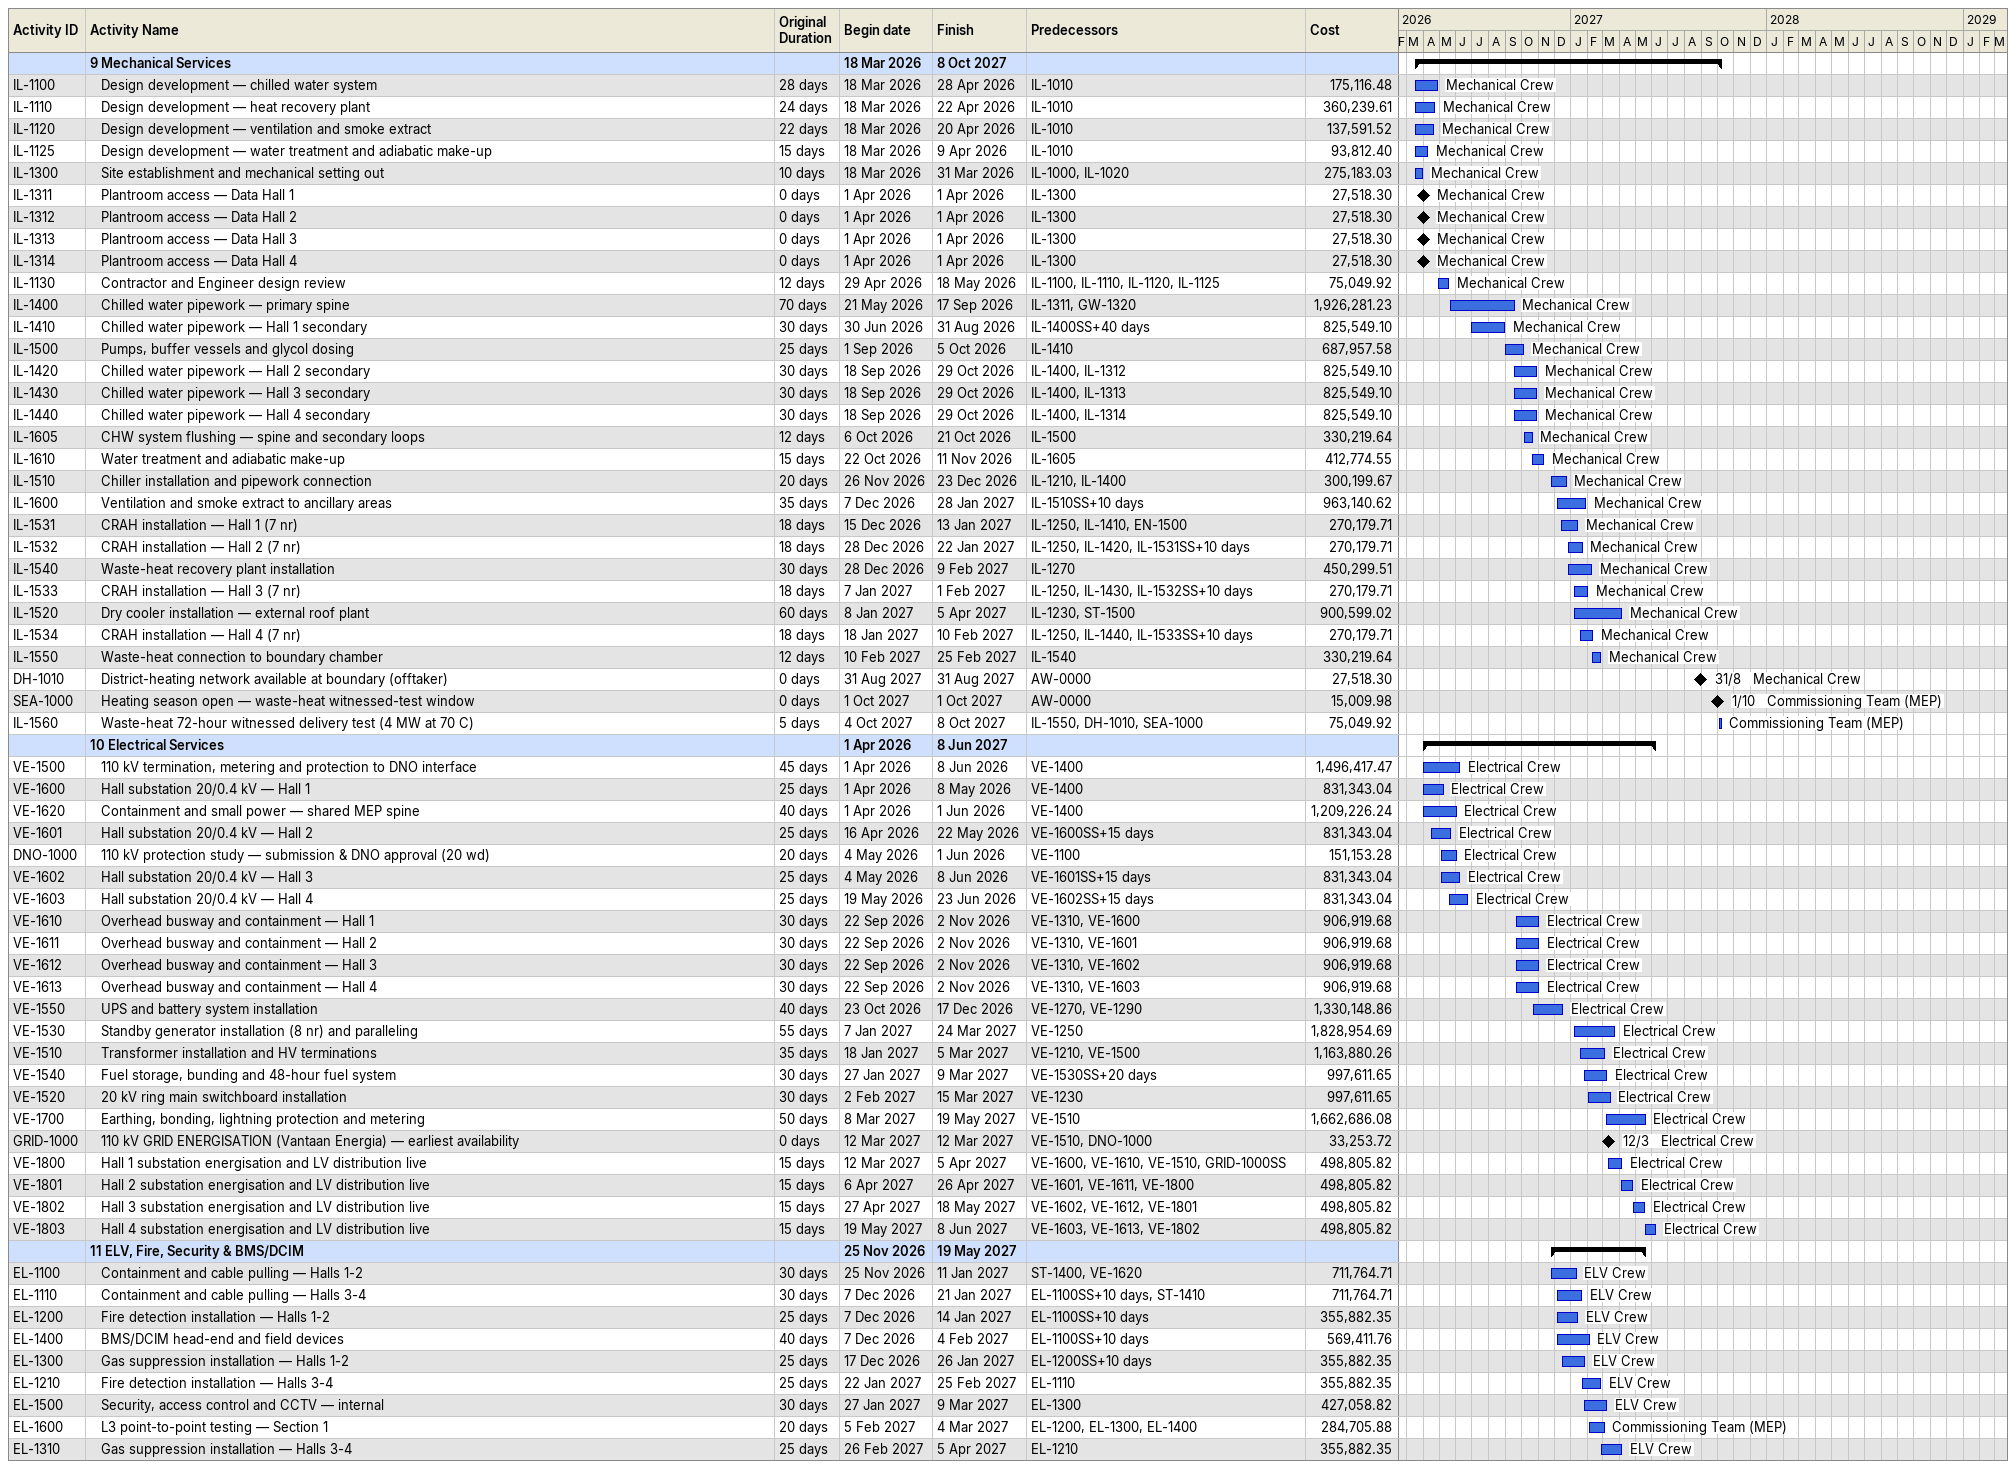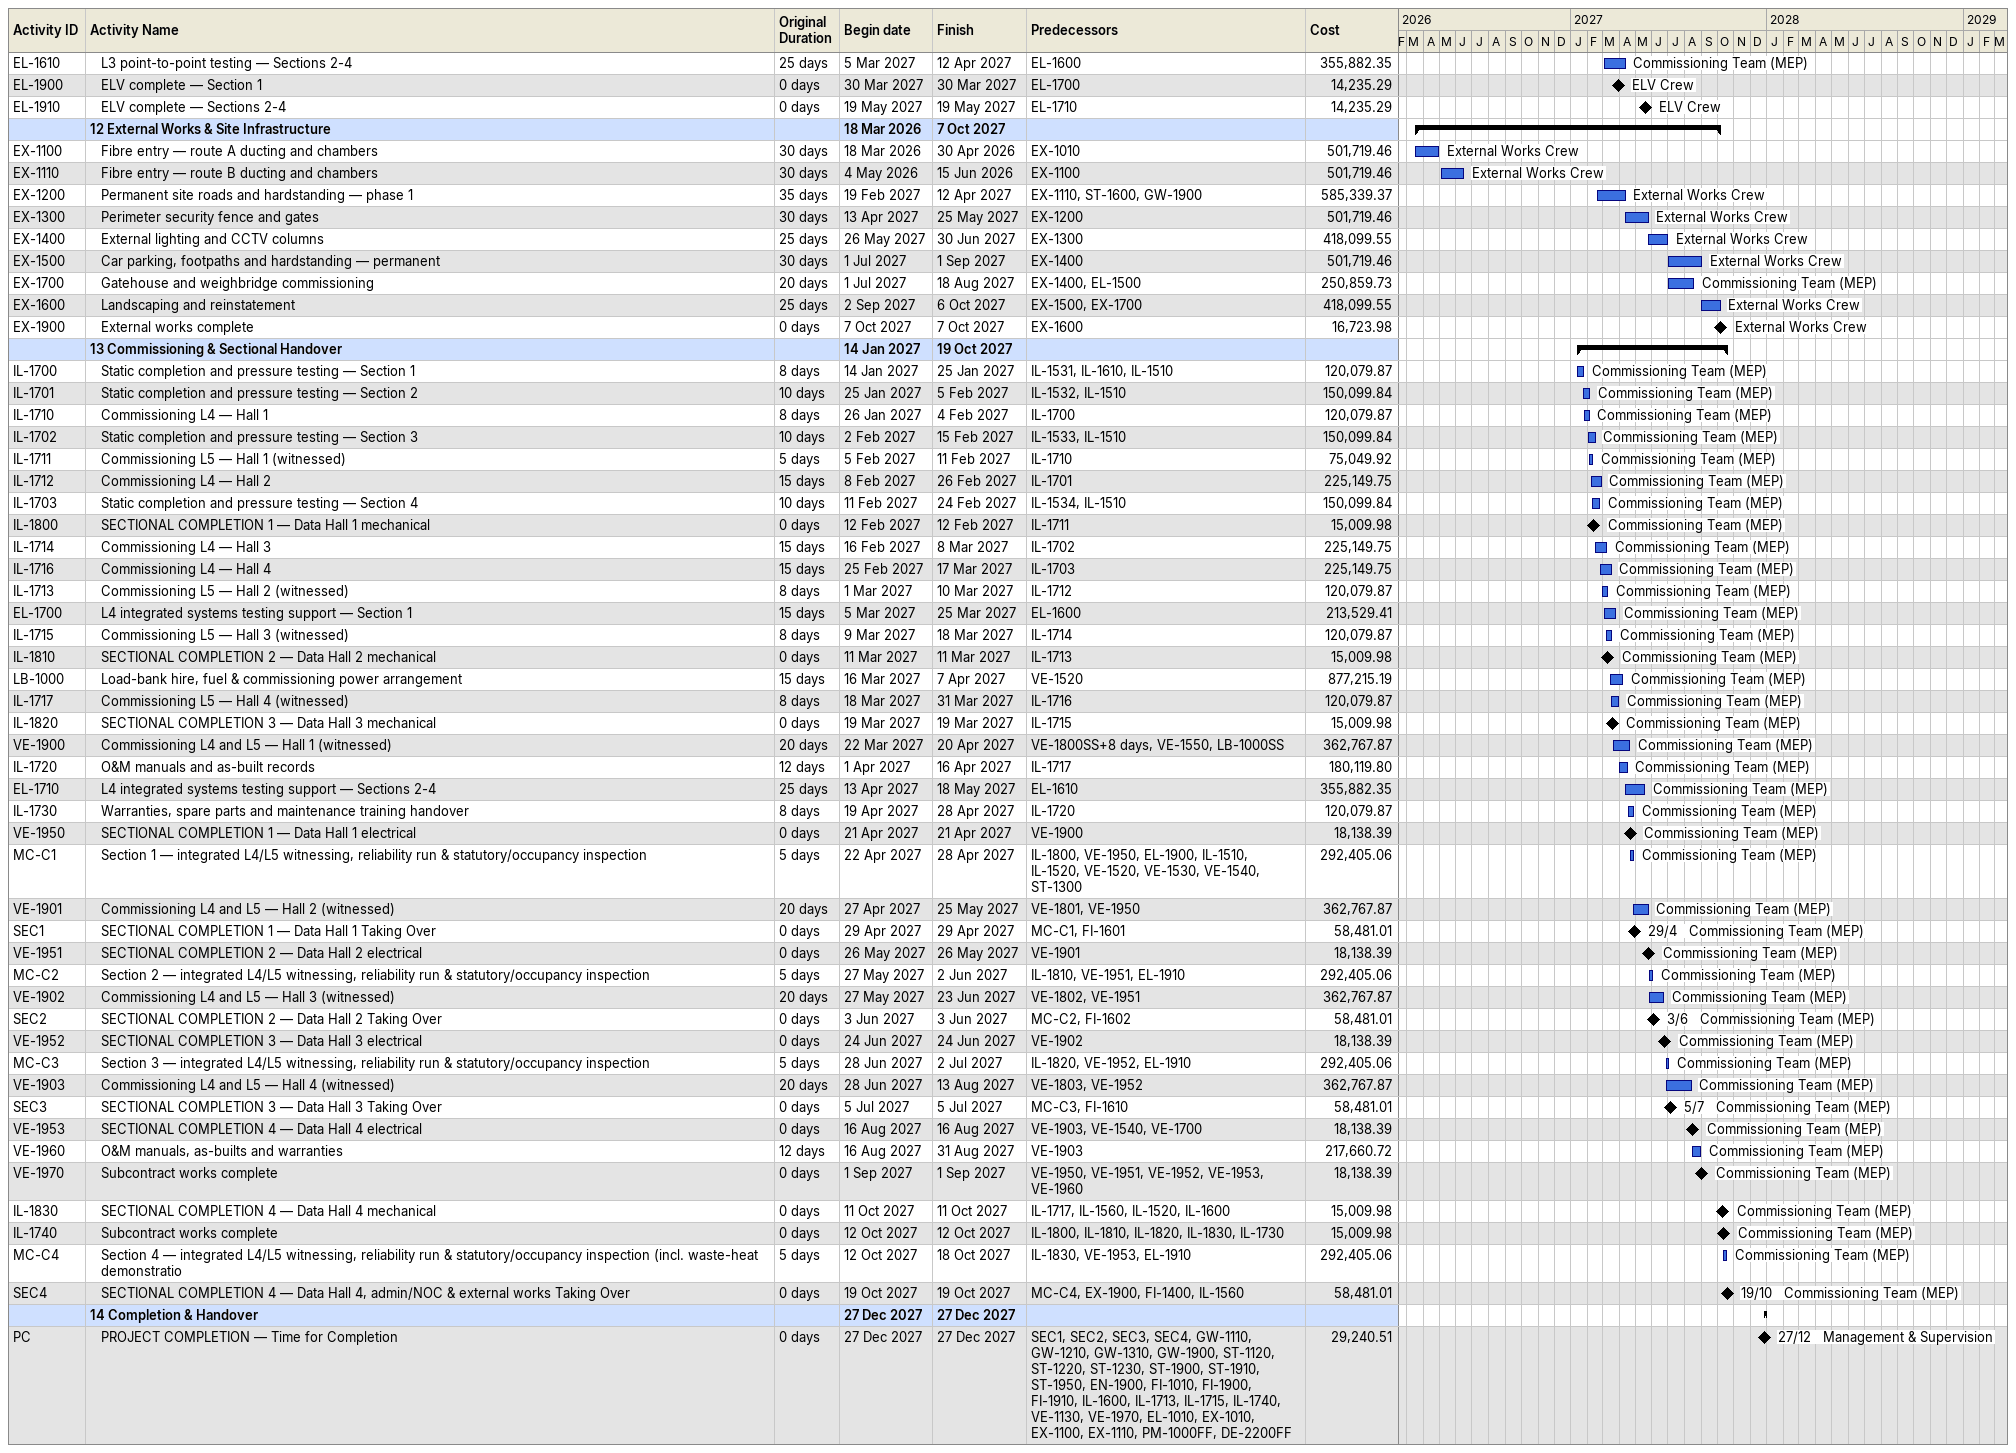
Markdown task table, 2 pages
| ID | Level | Task | Original duration | Start | Finish | Predecessors | Resources | Cost |
|---|---|---|---|---|---|---|---|---|
|  | 1 | **9 Mechanical Services** |  | 2026-03-18 | 2027-10-08 |  |  |  |
| IL-1100 | 2 | Design development — chilled water system | 28d | 2026-03-18 | 2026-04-28 | IL-1010 | Mechanical Crew | 175116.48 |
| IL-1110 | 2 | Design development — heat recovery plant | 24d | 2026-03-18 | 2026-04-22 | IL-1010 | Mechanical Crew | 360239.61 |
| IL-1120 | 2 | Design development — ventilation and smoke extract | 22d | 2026-03-18 | 2026-04-20 | IL-1010 | Mechanical Crew | 137591.52 |
| IL-1125 | 2 | Design development — water treatment and adiabatic make-up | 15d | 2026-03-18 | 2026-04-09 | IL-1010 | Mechanical Crew | 93812.40 |
| IL-1300 | 2 | Site establishment and mechanical setting out | 10d | 2026-03-18 | 2026-03-31 | IL-1000, IL-1020 | Mechanical Crew | 275183.03 |
| IL-1311 | 2 | Plantroom access — Data Hall 1 | 0d | 2026-04-01 | 2026-04-01 | IL-1300 | Mechanical Crew | 27518.30 |
| IL-1312 | 2 | Plantroom access — Data Hall 2 | 0d | 2026-04-01 | 2026-04-01 | IL-1300 | Mechanical Crew | 27518.30 |
| IL-1313 | 2 | Plantroom access — Data Hall 3 | 0d | 2026-04-01 | 2026-04-01 | IL-1300 | Mechanical Crew | 27518.30 |
| IL-1314 | 2 | Plantroom access — Data Hall 4 | 0d | 2026-04-01 | 2026-04-01 | IL-1300 | Mechanical Crew | 27518.30 |
| IL-1130 | 2 | Contractor and Engineer design review | 12d | 2026-04-29 | 2026-05-18 | IL-1100, IL-1110, IL-1120, IL-1125 | Mechanical Crew | 75049.92 |
| IL-1400 | 2 | Chilled water pipework — primary spine | 70d | 2026-05-21 | 2026-09-17 | IL-1311, GW-1320 | Mechanical Crew | 1926281.23 |
| IL-1410 | 2 | Chilled water pipework — Hall 1 secondary | 30d | 2026-06-30 | 2026-08-31 | IL-1400SS+40d | Mechanical Crew | 825549.10 |
| IL-1500 | 2 | Pumps, buffer vessels and glycol dosing | 25d | 2026-09-01 | 2026-10-05 | IL-1410 | Mechanical Crew | 687957.58 |
| IL-1420 | 2 | Chilled water pipework — Hall 2 secondary | 30d | 2026-09-18 | 2026-10-29 | IL-1400, IL-1312 | Mechanical Crew | 825549.10 |
| IL-1430 | 2 | Chilled water pipework — Hall 3 secondary | 30d | 2026-09-18 | 2026-10-29 | IL-1400, IL-1313 | Mechanical Crew | 825549.10 |
| IL-1440 | 2 | Chilled water pipework — Hall 4 secondary | 30d | 2026-09-18 | 2026-10-29 | IL-1400, IL-1314 | Mechanical Crew | 825549.10 |
| IL-1605 | 2 | CHW system flushing — spine and secondary loops | 12d | 2026-10-06 | 2026-10-21 | IL-1500 | Mechanical Crew | 330219.64 |
| IL-1610 | 2 | Water treatment and adiabatic make-up | 15d | 2026-10-22 | 2026-11-11 | IL-1605 | Mechanical Crew | 412774.55 |
| IL-1510 | 2 | Chiller installation and pipework connection | 20d | 2026-11-26 | 2026-12-23 | IL-1210, IL-1400 | Mechanical Crew | 300199.67 |
| IL-1600 | 2 | Ventilation and smoke extract to ancillary areas | 35d | 2026-12-07 | 2027-01-28 | IL-1510SS+10d | Mechanical Crew | 963140.62 |
| IL-1531 | 2 | CRAH installation — Hall 1 (7 nr) | 18d | 2026-12-15 | 2027-01-13 | IL-1250, IL-1410, EN-1500 | Mechanical Crew | 270179.71 |
| IL-1532 | 2 | CRAH installation — Hall 2 (7 nr) | 18d | 2026-12-28 | 2027-01-22 | IL-1250, IL-1420, IL-1531SS+10d | Mechanical Crew | 270179.71 |
| IL-1540 | 2 | Waste-heat recovery plant installation | 30d | 2026-12-28 | 2027-02-09 | IL-1270 | Mechanical Crew | 450299.51 |
| IL-1533 | 2 | CRAH installation — Hall 3 (7 nr) | 18d | 2027-01-07 | 2027-02-01 | IL-1250, IL-1430, IL-1532SS+10d | Mechanical Crew | 270179.71 |
| IL-1520 | 2 | Dry cooler installation — external roof plant | 60d | 2027-01-08 | 2027-04-05 | IL-1230, ST-1500 | Mechanical Crew | 900599.02 |
| IL-1534 | 2 | CRAH installation — Hall 4 (7 nr) | 18d | 2027-01-18 | 2027-02-10 | IL-1250, IL-1440, IL-1533SS+10d | Mechanical Crew | 270179.71 |
| IL-1550 | 2 | Waste-heat connection to boundary chamber | 12d | 2027-02-10 | 2027-02-25 | IL-1540 | Mechanical Crew | 330219.64 |
| DH-1010 | 2 | District-heating network available at boundary (offtaker) | 0d | 2027-08-31 | 2027-08-31 | AW-0000 | Mechanical Crew | 27518.30 |
| SEA-1000 | 2 | Heating season open — waste-heat witnessed-test window | 0d | 2027-10-01 | 2027-10-01 | AW-0000 | Commissioning Team (MEP) | 15009.98 |
| IL-1560 | 2 | Waste-heat 72-hour witnessed delivery test (4 MW at 70 C) | 5d | 2027-10-04 | 2027-10-08 | IL-1550, DH-1010, SEA-1000 | Commissioning Team (MEP) | 75049.92 |
|  | 1 | **10 Electrical Services** |  | 2026-04-01 | 2027-06-08 |  |  |  |
| VE-1500 | 2 | 110 kV termination, metering and protection to DNO interface | 45d | 2026-04-01 | 2026-06-08 | VE-1400 | Electrical Crew | 1496417.47 |
| VE-1600 | 2 | Hall substation 20/0.4 kV — Hall 1 | 25d | 2026-04-01 | 2026-05-08 | VE-1400 | Electrical Crew | 831343.04 |
| VE-1620 | 2 | Containment and small power — shared MEP spine | 40d | 2026-04-01 | 2026-06-01 | VE-1400 | Electrical Crew | 1209226.24 |
| VE-1601 | 2 | Hall substation 20/0.4 kV — Hall 2 | 25d | 2026-04-16 | 2026-05-22 | VE-1600SS+15d | Electrical Crew | 831343.04 |
| DNO-1000 | 2 | 110 kV protection study — submission & DNO approval (20 wd) | 20d | 2026-05-04 | 2026-06-01 | VE-1100 | Electrical Crew | 151153.28 |
| VE-1602 | 2 | Hall substation 20/0.4 kV — Hall 3 | 25d | 2026-05-04 | 2026-06-08 | VE-1601SS+15d | Electrical Crew | 831343.04 |
| VE-1603 | 2 | Hall substation 20/0.4 kV — Hall 4 | 25d | 2026-05-19 | 2026-06-23 | VE-1602SS+15d | Electrical Crew | 831343.04 |
| VE-1610 | 2 | Overhead busway and containment — Hall 1 | 30d | 2026-09-22 | 2026-11-02 | VE-1310, VE-1600 | Electrical Crew | 906919.68 |
| VE-1611 | 2 | Overhead busway and containment — Hall 2 | 30d | 2026-09-22 | 2026-11-02 | VE-1310, VE-1601 | Electrical Crew | 906919.68 |
| VE-1612 | 2 | Overhead busway and containment — Hall 3 | 30d | 2026-09-22 | 2026-11-02 | VE-1310, VE-1602 | Electrical Crew | 906919.68 |
| VE-1613 | 2 | Overhead busway and containment — Hall 4 | 30d | 2026-09-22 | 2026-11-02 | VE-1310, VE-1603 | Electrical Crew | 906919.68 |
| VE-1550 | 2 | UPS and battery system installation | 40d | 2026-10-23 | 2026-12-17 | VE-1270, VE-1290 | Electrical Crew | 1330148.86 |
| VE-1530 | 2 | Standby generator installation (8 nr) and paralleling | 55d | 2027-01-07 | 2027-03-24 | VE-1250 | Electrical Crew | 1828954.69 |
| VE-1510 | 2 | Transformer installation and HV terminations | 35d | 2027-01-18 | 2027-03-05 | VE-1210, VE-1500 | Electrical Crew | 1163880.26 |
| VE-1540 | 2 | Fuel storage, bunding and 48-hour fuel system | 30d | 2027-01-27 | 2027-03-09 | VE-1530SS+20d | Electrical Crew | 997611.65 |
| VE-1520 | 2 | 20 kV ring main switchboard installation | 30d | 2027-02-02 | 2027-03-15 | VE-1230 | Electrical Crew | 997611.65 |
| VE-1700 | 2 | Earthing, bonding, lightning protection and metering | 50d | 2027-03-08 | 2027-05-19 | VE-1510 | Electrical Crew | 1662686.08 |
| GRID-1000 | 2 | 110 kV GRID ENERGISATION (Vantaan Energia) — earliest availability | 0d | 2027-03-12 | 2027-03-12 | VE-1510, DNO-1000 | Electrical Crew | 33253.72 |
| VE-1800 | 2 | Hall 1 substation energisation and LV distribution live | 15d | 2027-03-12 | 2027-04-05 | VE-1600, VE-1610, VE-1510, GRID-1000SS | Electrical Crew | 498805.82 |
| VE-1801 | 2 | Hall 2 substation energisation and LV distribution live | 15d | 2027-04-06 | 2027-04-26 | VE-1601, VE-1611, VE-1800 | Electrical Crew | 498805.82 |
| VE-1802 | 2 | Hall 3 substation energisation and LV distribution live | 15d | 2027-04-27 | 2027-05-18 | VE-1602, VE-1612, VE-1801 | Electrical Crew | 498805.82 |
| VE-1803 | 2 | Hall 4 substation energisation and LV distribution live | 15d | 2027-05-19 | 2027-06-08 | VE-1603, VE-1613, VE-1802 | Electrical Crew | 498805.82 |
|  | 1 | **11 ELV, Fire, Security & BMS/DCIM** |  | 2026-11-25 | 2027-05-19 |  |  |  |
| EL-1100 | 2 | Containment and cable pulling — Halls 1-2 | 30d | 2026-11-25 | 2027-01-11 | ST-1400, VE-1620 | ELV Crew | 711764.71 |
| EL-1110 | 2 | Containment and cable pulling — Halls 3-4 | 30d | 2026-12-07 | 2027-01-21 | EL-1100SS+10d, ST-1410 | ELV Crew | 711764.71 |
| EL-1200 | 2 | Fire detection installation — Halls 1-2 | 25d | 2026-12-07 | 2027-01-14 | EL-1100SS+10d | ELV Crew | 355882.35 |
| EL-1400 | 2 | BMS/DCIM head-end and field devices | 40d | 2026-12-07 | 2027-02-04 | EL-1100SS+10d | ELV Crew | 569411.76 |
| EL-1300 | 2 | Gas suppression installation — Halls 1-2 | 25d | 2026-12-17 | 2027-01-26 | EL-1200SS+10d | ELV Crew | 355882.35 |
| EL-1210 | 2 | Fire detection installation — Halls 3-4 | 25d | 2027-01-22 | 2027-02-25 | EL-1110 | ELV Crew | 355882.35 |
| EL-1500 | 2 | Security, access control and CCTV — internal | 30d | 2027-01-27 | 2027-03-09 | EL-1300 | ELV Crew | 427058.82 |
| EL-1600 | 2 | L3 point-to-point testing — Section 1 | 20d | 2027-02-05 | 2027-03-04 | EL-1200, EL-1300, EL-1400 | Commissioning Team (MEP) | 284705.88 |
| EL-1310 | 2 | Gas suppression installation — Halls 3-4 | 25d | 2027-02-26 | 2027-04-05 | EL-1210 | ELV Crew | 355882.35 |
| EL-1610 | 2 | L3 point-to-point testing — Sections 2-4 | 25d | 2027-03-05 | 2027-04-12 | EL-1600 | Commissioning Team (MEP) | 355882.35 |
| EL-1900 | 2 | ELV complete — Section 1 | 0d | 2027-03-30 | 2027-03-30 | EL-1700 | ELV Crew | 14235.29 |
| EL-1910 | 2 | ELV complete — Sections 2-4 | 0d | 2027-05-19 | 2027-05-19 | EL-1710 | ELV Crew | 14235.29 |
|  | 1 | **12 External Works & Site Infrastructure** |  | 2026-03-18 | 2027-10-07 |  |  |  |
| EX-1100 | 2 | Fibre entry — route A ducting and chambers | 30d | 2026-03-18 | 2026-04-30 | EX-1010 | External Works Crew | 501719.46 |
| EX-1110 | 2 | Fibre entry — route B ducting and chambers | 30d | 2026-05-04 | 2026-06-15 | EX-1100 | External Works Crew | 501719.46 |
| EX-1200 | 2 | Permanent site roads and hardstanding — phase 1 | 35d | 2027-02-19 | 2027-04-12 | EX-1110, ST-1600, GW-1900 | External Works Crew | 585339.37 |
| EX-1300 | 2 | Perimeter security fence and gates | 30d | 2027-04-13 | 2027-05-25 | EX-1200 | External Works Crew | 501719.46 |
| EX-1400 | 2 | External lighting and CCTV columns | 25d | 2027-05-26 | 2027-06-30 | EX-1300 | External Works Crew | 418099.55 |
| EX-1500 | 2 | Car parking, footpaths and hardstanding — permanent | 30d | 2027-07-01 | 2027-09-01 | EX-1400 | External Works Crew | 501719.46 |
| EX-1700 | 2 | Gatehouse and weighbridge commissioning | 20d | 2027-07-01 | 2027-08-18 | EX-1400, EL-1500 | Commissioning Team (MEP) | 250859.73 |
| EX-1600 | 2 | Landscaping and reinstatement | 25d | 2027-09-02 | 2027-10-06 | EX-1500, EX-1700 | External Works Crew | 418099.55 |
| EX-1900 | 2 | External works complete | 0d | 2027-10-07 | 2027-10-07 | EX-1600 | External Works Crew | 16723.98 |
|  | 1 | **13 Commissioning & Sectional Handover** |  | 2027-01-14 | 2027-10-19 |  |  |  |
| IL-1700 | 2 | Static completion and pressure testing — Section 1 | 8d | 2027-01-14 | 2027-01-25 | IL-1531, IL-1610, IL-1510 | Commissioning Team (MEP) | 120079.87 |
| IL-1701 | 2 | Static completion and pressure testing — Section 2 | 10d | 2027-01-25 | 2027-02-05 | IL-1532, IL-1510 | Commissioning Team (MEP) | 150099.84 |
| IL-1710 | 2 | Commissioning L4 — Hall 1 | 8d | 2027-01-26 | 2027-02-04 | IL-1700 | Commissioning Team (MEP) | 120079.87 |
| IL-1702 | 2 | Static completion and pressure testing — Section 3 | 10d | 2027-02-02 | 2027-02-15 | IL-1533, IL-1510 | Commissioning Team (MEP) | 150099.84 |
| IL-1711 | 2 | Commissioning L5 — Hall 1 (witnessed) | 5d | 2027-02-05 | 2027-02-11 | IL-1710 | Commissioning Team (MEP) | 75049.92 |
| IL-1712 | 2 | Commissioning L4 — Hall 2 | 15d | 2027-02-08 | 2027-02-26 | IL-1701 | Commissioning Team (MEP) | 225149.75 |
| IL-1703 | 2 | Static completion and pressure testing — Section 4 | 10d | 2027-02-11 | 2027-02-24 | IL-1534, IL-1510 | Commissioning Team (MEP) | 150099.84 |
| IL-1800 | 2 | SECTIONAL COMPLETION 1 — Data Hall 1 mechanical | 0d | 2027-02-12 | 2027-02-12 | IL-1711 | Commissioning Team (MEP) | 15009.98 |
| IL-1714 | 2 | Commissioning L4 — Hall 3 | 15d | 2027-02-16 | 2027-03-08 | IL-1702 | Commissioning Team (MEP) | 225149.75 |
| IL-1716 | 2 | Commissioning L4 — Hall 4 | 15d | 2027-02-25 | 2027-03-17 | IL-1703 | Commissioning Team (MEP) | 225149.75 |
| IL-1713 | 2 | Commissioning L5 — Hall 2 (witnessed) | 8d | 2027-03-01 | 2027-03-10 | IL-1712 | Commissioning Team (MEP) | 120079.87 |
| EL-1700 | 2 | L4 integrated systems testing support — Section 1 | 15d | 2027-03-05 | 2027-03-25 | EL-1600 | Commissioning Team (MEP) | 213529.41 |
| IL-1715 | 2 | Commissioning L5 — Hall 3 (witnessed) | 8d | 2027-03-09 | 2027-03-18 | IL-1714 | Commissioning Team (MEP) | 120079.87 |
| IL-1810 | 2 | SECTIONAL COMPLETION 2 — Data Hall 2 mechanical | 0d | 2027-03-11 | 2027-03-11 | IL-1713 | Commissioning Team (MEP) | 15009.98 |
| LB-1000 | 2 | Load-bank hire, fuel & commissioning power arrangement | 15d | 2027-03-16 | 2027-04-07 | VE-1520 | Commissioning Team (MEP) | 877215.19 |
| IL-1717 | 2 | Commissioning L5 — Hall 4 (witnessed) | 8d | 2027-03-18 | 2027-03-31 | IL-1716 | Commissioning Team (MEP) | 120079.87 |
| IL-1820 | 2 | SECTIONAL COMPLETION 3 — Data Hall 3 mechanical | 0d | 2027-03-19 | 2027-03-19 | IL-1715 | Commissioning Team (MEP) | 15009.98 |
| VE-1900 | 2 | Commissioning L4 and L5 — Hall 1 (witnessed) | 20d | 2027-03-22 | 2027-04-20 | VE-1800SS+8d, VE-1550, LB-1000SS | Commissioning Team (MEP) | 362767.87 |
| IL-1720 | 2 | O&M manuals and as-built records | 12d | 2027-04-01 | 2027-04-16 | IL-1717 | Commissioning Team (MEP) | 180119.80 |
| EL-1710 | 2 | L4 integrated systems testing support — Sections 2-4 | 25d | 2027-04-13 | 2027-05-18 | EL-1610 | Commissioning Team (MEP) | 355882.35 |
| IL-1730 | 2 | Warranties, spare parts and maintenance training handover | 8d | 2027-04-19 | 2027-04-28 | IL-1720 | Commissioning Team (MEP) | 120079.87 |
| VE-1950 | 2 | SECTIONAL COMPLETION 1 — Data Hall 1 electrical | 0d | 2027-04-21 | 2027-04-21 | VE-1900 | Commissioning Team (MEP) | 18138.39 |
| MC-C1 | 2 | Section 1 — integrated L4/L5 witnessing, reliability run & statutory/occupancy inspection | 5d | 2027-04-22 | 2027-04-28 | IL-1800, VE-1950, EL-1900, IL-1510, IL-1520, VE-1520, VE-1530, VE-1540, ST-1300 | Commissioning Team (MEP) | 292405.06 |
| VE-1901 | 2 | Commissioning L4 and L5 — Hall 2 (witnessed) | 20d | 2027-04-27 | 2027-05-25 | VE-1801, VE-1950 | Commissioning Team (MEP) | 362767.87 |
| SEC1 | 2 | SECTIONAL COMPLETION 1 — Data Hall 1 Taking Over | 0d | 2027-04-29 | 2027-04-29 | MC-C1, FI-1601 | Commissioning Team (MEP) | 58481.01 |
| VE-1951 | 2 | SECTIONAL COMPLETION 2 — Data Hall 2 electrical | 0d | 2027-05-26 | 2027-05-26 | VE-1901 | Commissioning Team (MEP) | 18138.39 |
| MC-C2 | 2 | Section 2 — integrated L4/L5 witnessing, reliability run & statutory/occupancy inspection | 5d | 2027-05-27 | 2027-06-02 | IL-1810, VE-1951, EL-1910 | Commissioning Team (MEP) | 292405.06 |
| VE-1902 | 2 | Commissioning L4 and L5 — Hall 3 (witnessed) | 20d | 2027-05-27 | 2027-06-23 | VE-1802, VE-1951 | Commissioning Team (MEP) | 362767.87 |
| SEC2 | 2 | SECTIONAL COMPLETION 2 — Data Hall 2 Taking Over | 0d | 2027-06-03 | 2027-06-03 | MC-C2, FI-1602 | Commissioning Team (MEP) | 58481.01 |
| VE-1952 | 2 | SECTIONAL COMPLETION 3 — Data Hall 3 electrical | 0d | 2027-06-24 | 2027-06-24 | VE-1902 | Commissioning Team (MEP) | 18138.39 |
| MC-C3 | 2 | Section 3 — integrated L4/L5 witnessing, reliability run & statutory/occupancy inspection | 5d | 2027-06-28 | 2027-07-02 | IL-1820, VE-1952, EL-1910 | Commissioning Team (MEP) | 292405.06 |
| VE-1903 | 2 | Commissioning L4 and L5 — Hall 4 (witnessed) | 20d | 2027-06-28 | 2027-08-13 | VE-1803, VE-1952 | Commissioning Team (MEP) | 362767.87 |
| SEC3 | 2 | SECTIONAL COMPLETION 3 — Data Hall 3 Taking Over | 0d | 2027-07-05 | 2027-07-05 | MC-C3, FI-1610 | Commissioning Team (MEP) | 58481.01 |
| VE-1953 | 2 | SECTIONAL COMPLETION 4 — Data Hall 4 electrical | 0d | 2027-08-16 | 2027-08-16 | VE-1903, VE-1540, VE-1700 | Commissioning Team (MEP) | 18138.39 |
| VE-1960 | 2 | O&M manuals, as-builts and warranties | 12d | 2027-08-16 | 2027-08-31 | VE-1903 | Commissioning Team (MEP) | 217660.72 |
| VE-1970 | 2 | Subcontract works complete | 0d | 2027-09-01 | 2027-09-01 | VE-1950, VE-1951, VE-1952, VE-1953, VE-1960 | Commissioning Team (MEP) | 18138.39 |
| IL-1830 | 2 | SECTIONAL COMPLETION 4 — Data Hall 4 mechanical | 0d | 2027-10-11 | 2027-10-11 | IL-1717, IL-1560, IL-1520, IL-1600 | Commissioning Team (MEP) | 15009.98 |
| IL-1740 | 2 | Subcontract works complete | 0d | 2027-10-12 | 2027-10-12 | IL-1800, IL-1810, IL-1820, IL-1830, IL-1730 | Commissioning Team (MEP) | 15009.98 |
| MC-C4 | 2 | Section 4 — integrated L4/L5 witnessing, reliability run & statutory/occupancy inspection (incl. waste-heat demonstratio | 5d | 2027-10-12 | 2027-10-18 | IL-1830, VE-1953, EL-1910 | Commissioning Team (MEP) | 292405.06 |
| SEC4 | 2 | SECTIONAL COMPLETION 4 — Data Hall 4, admin/NOC & external works Taking Over | 0d | 2027-10-19 | 2027-10-19 | MC-C4, EX-1900, FI-1400, IL-1560 | Commissioning Team (MEP) | 58481.01 |
|  | 1 | **14 Completion & Handover** |  | 2027-12-27 | 2027-12-27 |  |  |  |
| PC | 2 | PROJECT COMPLETION — Time for Completion | 0d | 2027-12-27 | 2027-12-27 | SEC1, SEC2, SEC3, SEC4, GW-1110, GW-1210, GW-1310, GW-1900, ST-1120, ST-1220, ST-1230, ST-1900, ST-1910, ST-1950, EN-1900, FI-1010, FI-1900, FI-1910, IL-1600, IL-1713, IL-1715, IL-1740, VE-1130, VE-1970, EL-1010, EX-1010, EX-1100, EX-1110, PM-1000FF, DE-2200FF | Management & Supervision | 29240.51 |
